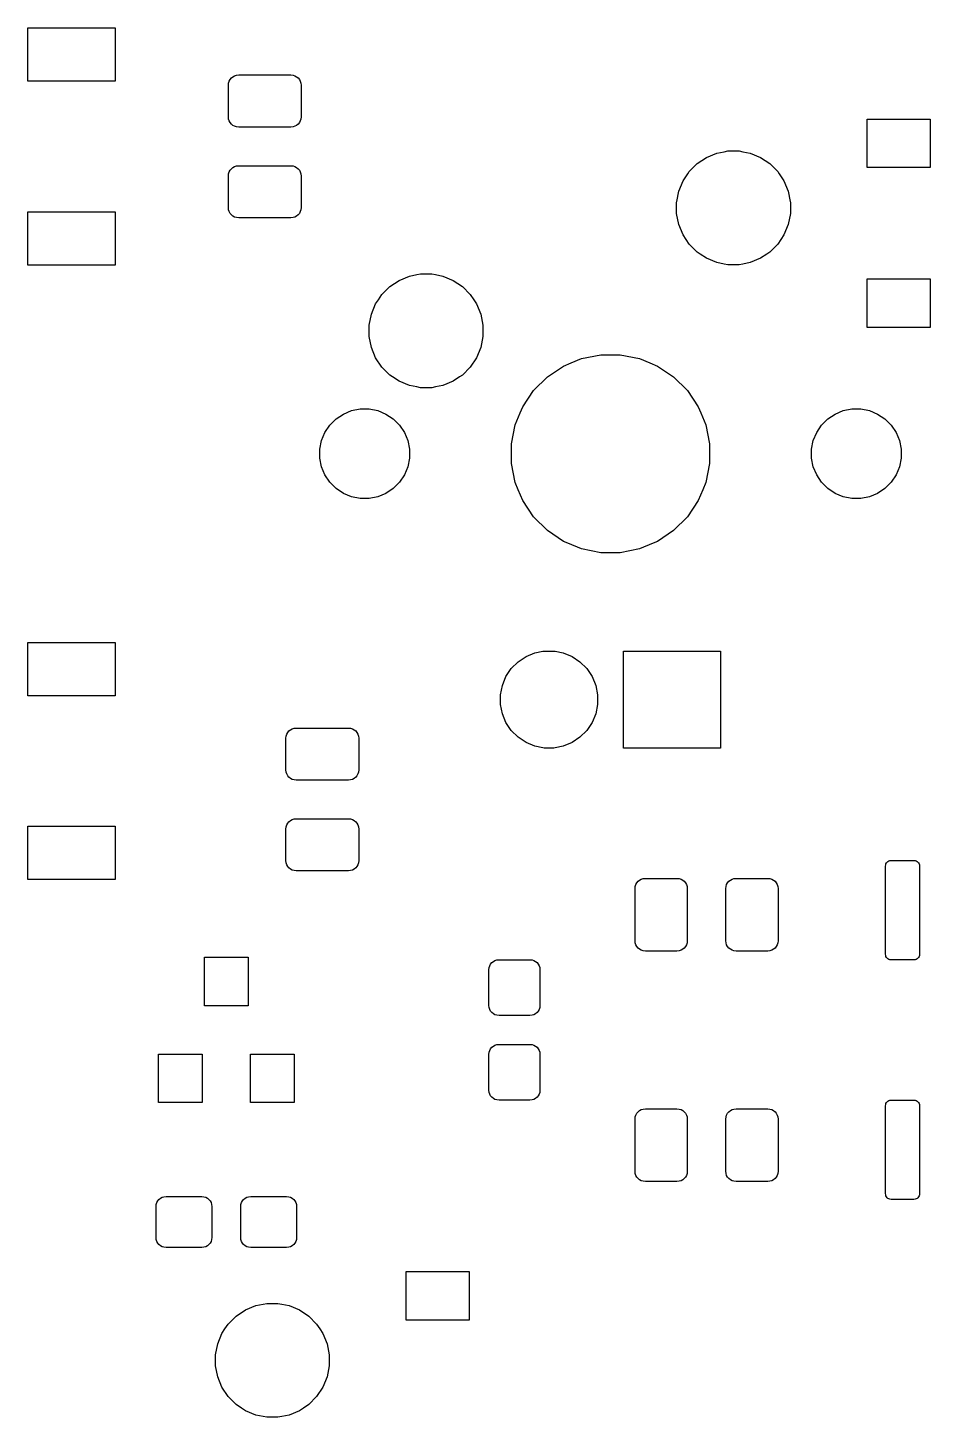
# Model space of a CAD drawing. Extents: x -9 to 373, y -109 to 9.
# Drawn here: x 97.5 to 116.14, y -19.91 to 8.8 of the extents above; entities that cross this region are included whole.
import ezdxf

# ---------------------------------------------------------------- set-up
doc = ezdxf.new("R2010")
doc.units = 0
doc.layers.add('BLACK', color=7, linetype='CONTINUOUS')

msp = doc.modelspace()

# ---------------------------------------------------------------- linework, layer by layer
at = {"layer": 'BLACK', "linetype": 'CONTINUOUS'}
for p, q in [((97.499, 7.699), (97.499, 8.801)), ((97.499, 8.801), (99.301, 8.801)), ((99.301, 8.801), (99.301, 7.699)), ((101.678, 7.73378), (101.704, 7.76502)), ((101.704, 7.76502), (101.735, 7.79065)), ((101.735, 7.79065), (101.771, 7.8097)), ((101.771, 7.8097), (101.809, 7.82143)), ((101.809, 7.82143), (101.856, 7.826)), ((101.856, 7.826), (102.932, 7.826)), ((102.932, 7.826), (102.978, 7.82143)), ((102.978, 7.82143), (103.017, 7.8097)), ((103.017, 7.8097), (103.053, 7.79065)), ((103.053, 7.79065), (103.084, 7.76502)), ((103.084, 7.76502), (103.109, 7.73378)), ((99.301, 7.699), (97.499, 7.699)), ((101.643, 7.61311), (101.647, 7.65947)), ((101.643, 6.96189), (101.643, 7.61311)), ((101.647, 7.65947), (101.659, 7.69814)), ((101.659, 7.69814), (101.678, 7.73378)), ((103.109, 7.73378), (103.128, 7.69814)), ((103.128, 7.69814), (103.14, 7.65947)), ((103.14, 7.65947), (103.145, 7.61311)), ((103.145, 7.61311), (103.145, 6.96189)), ((101.647, 6.91553), (101.643, 6.96189)), ((101.659, 6.87686), (101.647, 6.91553)), ((103.14, 6.91553), (103.128, 6.87686)), ((103.145, 6.96189), (103.14, 6.91553)), ((114.84, 5.9115), (114.84, 6.9135)), ((114.84, 6.9135), (116.142, 6.9135)), ((116.142, 6.9135), (116.142, 5.9115)), ((101.678, 6.84122), (101.659, 6.87686)), ((101.704, 6.80998), (101.678, 6.84122)), ((101.735, 6.78435), (101.704, 6.80998)), ((101.771, 6.7653), (101.735, 6.78435)), ((101.809, 6.75357), (101.771, 6.7653)), ((101.856, 6.749), (101.809, 6.75357)), ((102.932, 6.749), (101.856, 6.749)), ((102.978, 6.75357), (102.932, 6.749)), ((103.017, 6.7653), (102.978, 6.75357)), ((103.053, 6.78435), (103.017, 6.7653)), ((103.084, 6.80998), (103.053, 6.78435)), ((103.109, 6.84122), (103.084, 6.80998)), ((103.128, 6.87686), (103.109, 6.84122)), ((111.328, 5.99346), (111.52, 6.12216)), ((111.52, 6.12216), (111.734, 6.21081)), ((111.52, 6.12216), (111.52, 6.12216)), ((111.734, 6.21081), (111.886, 6.24094)), ((111.886, 6.24094), (111.962, 6.256)), ((111.962, 6.256), (112.193, 6.256)), ((112.193, 6.256), (112.269, 6.24094)), ((112.269, 6.24094), (112.421, 6.21081)), ((112.421, 6.21081), (112.635, 6.12216)), ((112.635, 6.12216), (112.635, 6.12216)), ((112.635, 6.12216), (112.827, 5.99346)), ((101.643, 5.73811), (101.647, 5.78447)), ((101.647, 5.78447), (101.659, 5.82314)), ((101.659, 5.82314), (101.678, 5.85878)), ((101.678, 5.85878), (101.704, 5.89002)), ((101.704, 5.89002), (101.735, 5.91565)), ((101.735, 5.91565), (101.771, 5.9347)), ((101.771, 5.9347), (101.809, 5.94644)), ((101.809, 5.94644), (101.856, 5.951)), ((101.856, 5.951), (102.932, 5.951)), ((102.932, 5.951), (102.978, 5.94644)), ((102.978, 5.94644), (103.017, 5.9347)), ((103.017, 5.9347), (103.053, 5.91565)), ((103.053, 5.91565), (103.084, 5.89002)), ((103.084, 5.89002), (103.109, 5.85878)), ((103.109, 5.85878), (103.128, 5.82314)), ((103.128, 5.82314), (103.14, 5.78447)), ((103.14, 5.78447), (103.145, 5.73811)), ((111.035, 5.63704), (111.134, 5.78479)), ((111.134, 5.78479), (111.164, 5.82965)), ((111.164, 5.82965), (111.328, 5.99346)), ((112.827, 5.99346), (112.991, 5.82965)), ((112.991, 5.82965), (113.021, 5.78479)), ((113.021, 5.78479), (113.12, 5.63704)), ((116.142, 5.9115), (114.84, 5.9115)), ((101.643, 5.08689), (101.643, 5.73811)), ((103.145, 5.73811), (103.145, 5.08689)), ((110.947, 5.42303), (111.035, 5.63704)), ((113.12, 5.63704), (113.208, 5.42303)), ((110.901, 5.19583), (110.905, 5.21297)), ((110.901, 4.96417), (110.901, 5.19583)), ((110.905, 5.21297), (110.947, 5.42302)), ((110.947, 5.42302), (110.947, 5.42303)), ((113.208, 5.42303), (113.208, 5.42302)), ((113.208, 5.42302), (113.25, 5.21297)), ((113.25, 5.21297), (113.253, 5.19583)), ((113.253, 5.19583), (113.253, 4.96417)), ((97.499, 3.899), (97.499, 5.001)), ((97.499, 5.001), (99.301, 5.001)), ((99.301, 5.001), (99.301, 3.899)), ((101.647, 5.04053), (101.643, 5.08689)), ((101.659, 5.00186), (101.647, 5.04053)), ((101.678, 4.96622), (101.659, 5.00186)), ((101.704, 4.93498), (101.678, 4.96622)), ((101.735, 4.90935), (101.704, 4.93498)), ((101.771, 4.8903), (101.735, 4.90935)), ((101.809, 4.87857), (101.771, 4.8903)), ((103.017, 4.8903), (102.978, 4.87857)), ((103.053, 4.90935), (103.017, 4.8903)), ((103.084, 4.93498), (103.053, 4.90935)), ((103.109, 4.96622), (103.084, 4.93498)), ((103.128, 5.00186), (103.109, 4.96622)), ((103.14, 5.04053), (103.128, 5.00186)), ((103.145, 5.08689), (103.14, 5.04053)), ((110.947, 4.73697), (110.901, 4.96417)), ((113.253, 4.96417), (113.208, 4.73697)), ((101.856, 4.874), (101.809, 4.87857)), ((102.932, 4.874), (101.856, 4.874)), ((102.978, 4.87857), (102.932, 4.874)), ((111.035, 4.52295), (110.947, 4.73697)), ((113.208, 4.73697), (113.12, 4.52295)), ((111.164, 4.33035), (111.035, 4.52295)), ((111.035, 4.52295), (111.035, 4.52295)), ((111.328, 4.16654), (111.164, 4.33035)), ((112.991, 4.33035), (112.827, 4.16654)), ((113.12, 4.52295), (112.991, 4.33035)), ((113.12, 4.52295), (113.12, 4.52295)), ((111.388, 4.12626), (111.328, 4.16654)), ((111.52, 4.03784), (111.388, 4.12626)), ((111.734, 3.94919), (111.52, 4.03784)), ((112.635, 4.03784), (112.421, 3.94919)), ((112.767, 4.12626), (112.635, 4.03784)), ((112.827, 4.16654), (112.767, 4.12626)), ((99.301, 3.899), (97.499, 3.899)), ((111.883, 3.91973), (111.734, 3.94919)), ((111.962, 3.904), (111.883, 3.91973)), ((112.193, 3.904), (111.962, 3.904)), ((112.272, 3.91973), (112.193, 3.904)), ((112.421, 3.94919), (112.272, 3.91973)), ((104.814, 3.28965), (104.978, 3.45346)), ((104.978, 3.45346), (105.17, 3.58216)), ((105.17, 3.58216), (105.384, 3.67081)), ((105.17, 3.58216), (105.17, 3.58216)), ((105.384, 3.67081), (105.536, 3.70094)), ((105.536, 3.70094), (105.612, 3.716)), ((105.612, 3.716), (105.843, 3.716)), ((105.843, 3.716), (105.919, 3.70094)), ((105.919, 3.70094), (106.071, 3.67081)), ((106.071, 3.67081), (106.285, 3.58216)), ((106.285, 3.58216), (106.285, 3.58216)), ((106.285, 3.58216), (106.477, 3.45346)), ((106.477, 3.45346), (106.641, 3.28965)), ((114.84, 2.6115), (114.84, 3.6135)), ((114.84, 3.6135), (116.142, 3.6135)), ((116.142, 3.6135), (116.142, 2.6115)), ((104.685, 3.09705), (104.742, 3.1823)), ((104.742, 3.1823), (104.814, 3.28965)), ((106.641, 3.28965), (106.713, 3.1823)), ((106.713, 3.1823), (106.77, 3.09705)), ((104.551, 2.65583), (104.597, 2.88303)), ((104.597, 2.88303), (104.685, 3.09705)), ((106.77, 3.09705), (106.858, 2.88303)), ((106.858, 2.88303), (106.903, 2.65583)), ((104.551, 2.42417), (104.551, 2.65583)), ((106.903, 2.65583), (106.903, 2.42417)), ((116.142, 2.6115), (114.84, 2.6115)), ((104.597, 2.19697), (104.551, 2.42417)), ((106.903, 2.42417), (106.858, 2.19697)), ((104.685, 1.98295), (104.597, 2.19697)), ((106.858, 2.19697), (106.77, 1.98295)), ((108.941, 1.96632), (109.336, 2.0449)), ((109.336, 2.0449), (109.739, 2.0449)), ((109.739, 2.0449), (110.134, 1.96632)), ((104.814, 1.79035), (104.685, 1.98295)), ((104.685, 1.98295), (104.685, 1.98295)), ((104.978, 1.62654), (104.814, 1.79035)), ((106.641, 1.79035), (106.477, 1.62654)), ((106.77, 1.98295), (106.641, 1.79035)), ((106.77, 1.98295), (106.77, 1.98295)), ((108.234, 1.58838), (108.569, 1.81217)), ((108.569, 1.81217), (108.723, 1.87602)), ((108.723, 1.87602), (108.941, 1.96632)), ((110.134, 1.96632), (110.352, 1.87602)), ((110.352, 1.87602), (110.506, 1.81217)), ((110.506, 1.81217), (110.841, 1.58838)), ((105.035, 1.58838), (104.978, 1.62654)), ((105.17, 1.49784), (105.035, 1.58838)), ((105.384, 1.40919), (105.17, 1.49784)), ((106.285, 1.49784), (106.071, 1.40919)), ((106.42, 1.58838), (106.285, 1.49784)), ((106.477, 1.62654), (106.42, 1.58838)), ((107.949, 1.30355), (108.234, 1.58838)), ((110.841, 1.58838), (111.126, 1.30355)), ((105.536, 1.37906), (105.384, 1.40919)), ((105.612, 1.364), (105.536, 1.37906)), ((105.843, 1.364), (105.612, 1.364)), ((105.919, 1.37906), (105.843, 1.364)), ((106.071, 1.40919), (105.919, 1.37906)), ((107.725, 0.96862), (107.949, 1.30355)), ((111.126, 1.30355), (111.35, 0.96862)), ((104.019, 0.82061), (104.187, 0.89041)), ((104.187, 0.89041), (104.366, 0.926)), ((104.366, 0.926), (104.549, 0.926)), ((104.549, 0.926), (104.728, 0.89041)), ((104.728, 0.89041), (104.896, 0.82061)), ((107.673, 0.84277), (107.725, 0.96862)), ((111.35, 0.96862), (111.402, 0.84277)), ((114.179, 0.82061), (114.347, 0.89041)), ((114.347, 0.89041), (114.526, 0.926)), ((114.526, 0.926), (114.709, 0.926)), ((114.709, 0.926), (114.888, 0.89041)), ((114.888, 0.89041), (115.056, 0.82061)), ((103.637, 0.43863), (103.738, 0.59029)), ((103.738, 0.59029), (103.867, 0.71927)), ((103.867, 0.71927), (104.019, 0.82061)), ((104.896, 0.82061), (105.048, 0.71927)), ((105.048, 0.71927), (105.177, 0.59029)), ((105.177, 0.59029), (105.278, 0.43863)), ((107.493, 0.20141), (107.571, 0.59647)), ((107.571, 0.59647), (107.673, 0.84277)), ((111.402, 0.84277), (111.504, 0.59647)), ((111.504, 0.59647), (111.582, 0.20141)), ((113.797, 0.43863), (113.898, 0.59029)), ((113.898, 0.59029), (114.027, 0.71927)), ((114.027, 0.71927), (114.179, 0.82061)), ((115.056, 0.82061), (115.208, 0.71927)), ((115.208, 0.71927), (115.337, 0.59029)), ((115.337, 0.59029), (115.438, 0.43863)), ((103.567, 0.2701), (103.637, 0.43863)), ((105.278, 0.43863), (105.348, 0.2701)), ((113.727, 0.2701), (113.797, 0.43863)), ((115.438, 0.43863), (115.508, 0.2701)), ((103.531, 0.0912), (103.567, 0.2701)), ((103.531, -0.0912), (103.531, 0.0912)), ((105.348, 0.2701), (105.383, 0.0912)), ((105.383, 0.0912), (105.383, -0.0912)), ((107.493, -0.20141), (107.493, 0.20141)), ((111.582, 0.20141), (111.582, -0.20141)), ((113.691, 0.0912), (113.727, 0.2701)), ((113.691, -0.0912), (113.691, 0.0912)), ((115.508, 0.2701), (115.543, 0.0912)), ((115.543, 0.0912), (115.543, -0.0912)), ((103.567, -0.2701), (103.531, -0.0912)), ((103.637, -0.43863), (103.567, -0.2701)), ((105.348, -0.2701), (105.278, -0.43863)), ((105.383, -0.0912), (105.348, -0.2701)), ((107.571, -0.59647), (107.493, -0.20141)), ((111.582, -0.20141), (111.504, -0.59647)), ((113.727, -0.2701), (113.691, -0.0912)), ((113.797, -0.43863), (113.727, -0.2701)), ((115.508, -0.2701), (115.438, -0.43863)), ((115.543, -0.0912), (115.508, -0.2701)), ((103.738, -0.59029), (103.637, -0.43863)), ((105.278, -0.43863), (105.177, -0.59029)), ((113.898, -0.59029), (113.797, -0.43863)), ((115.438, -0.43863), (115.337, -0.59029)), ((103.867, -0.71927), (103.738, -0.59029)), ((104.019, -0.82061), (103.867, -0.71927)), ((104.187, -0.89041), (104.019, -0.82061)), ((104.896, -0.82061), (104.728, -0.89041)), ((105.048, -0.71927), (104.896, -0.82061)), ((105.177, -0.59029), (105.048, -0.71927)), ((107.633, -0.74583), (107.571, -0.59647)), ((107.725, -0.96862), (107.633, -0.74583)), ((111.442, -0.74583), (111.35, -0.96862)), ((111.504, -0.59647), (111.442, -0.74583)), ((114.027, -0.71927), (113.898, -0.59029)), ((114.179, -0.82061), (114.027, -0.71927)), ((114.347, -0.89041), (114.179, -0.82061)), ((115.056, -0.82061), (114.888, -0.89041)), ((115.208, -0.71927), (115.056, -0.82061)), ((115.337, -0.59029), (115.208, -0.71927)), ((104.366, -0.926), (104.187, -0.89041)), ((104.549, -0.926), (104.366, -0.926)), ((104.728, -0.89041), (104.549, -0.926)), ((107.949, -1.30355), (107.725, -0.96862)), ((111.35, -0.96862), (111.126, -1.30355)), ((114.526, -0.926), (114.347, -0.89041)), ((114.709, -0.926), (114.526, -0.926)), ((114.888, -0.89041), (114.709, -0.926)), ((108.234, -1.58838), (107.949, -1.30355)), ((111.126, -1.30355), (110.841, -1.58838)), ((108.569, -1.81217), (108.234, -1.58838)), ((110.841, -1.58838), (110.506, -1.81217)), ((108.659, -1.8494), (108.569, -1.81217)), ((108.941, -1.96632), (108.659, -1.8494)), ((109.336, -2.0449), (108.941, -1.96632)), ((110.134, -1.96632), (109.739, -2.0449)), ((110.416, -1.8494), (110.134, -1.96632)), ((110.506, -1.81217), (110.416, -1.8494)), ((109.739, -2.0449), (109.336, -2.0449)), ((97.499, -5.001), (97.499, -3.899)), ((97.499, -3.899), (99.301, -3.899)), ((99.301, -3.899), (99.301, -5.001)), ((107.488, -4.44031), (107.628, -4.30053)), ((107.628, -4.30053), (107.792, -4.19071)), ((107.792, -4.19071), (107.975, -4.11506)), ((107.975, -4.11506), (108.141, -4.08199)), ((108.141, -4.08199), (108.169, -4.0765)), ((108.169, -4.0765), (108.366, -4.0765)), ((108.366, -4.0765), (108.394, -4.08199)), ((108.394, -4.08199), (108.56, -4.11506)), ((108.56, -4.11506), (108.743, -4.19071)), ((108.743, -4.19071), (108.907, -4.30053)), ((108.907, -4.30053), (109.047, -4.44031)), ((109.804, -6.0835), (109.804, -4.0765)), ((109.804, -4.0765), (111.811, -4.0765)), ((111.811, -4.0765), (111.811, -6.0835)), ((107.378, -4.60466), (107.488, -4.44031)), ((109.047, -4.44031), (109.157, -4.60466)), ((107.264, -4.98116), (107.303, -4.78729)), ((107.303, -4.78729), (107.378, -4.60466)), ((109.157, -4.60466), (109.232, -4.78729)), ((109.232, -4.78729), (109.271, -4.98116)), ((99.301, -5.001), (97.499, -5.001)), ((107.264, -5.17884), (107.264, -4.98116)), ((109.271, -4.98116), (109.271, -5.17884)), ((107.303, -5.37271), (107.264, -5.17884)), ((107.378, -5.55534), (107.303, -5.37271)), ((109.232, -5.37271), (109.157, -5.55534)), ((109.271, -5.17884), (109.232, -5.37271)), ((102.869, -5.75997), (102.894, -5.72873)), ((102.894, -5.72873), (102.926, -5.7031)), ((102.926, -5.7031), (102.961, -5.68405)), ((102.961, -5.68405), (103, -5.67231)), ((103, -5.67231), (103.046, -5.66775)), ((103.046, -5.66775), (104.122, -5.66775)), ((104.122, -5.66775), (104.169, -5.67231)), ((104.169, -5.67231), (104.208, -5.68405)), ((104.208, -5.68405), (104.243, -5.7031)), ((104.243, -5.7031), (104.274, -5.72873)), ((104.274, -5.72873), (104.3, -5.75997)), ((107.488, -5.71969), (107.378, -5.55534)), ((107.628, -5.85947), (107.488, -5.71969)), ((109.047, -5.71969), (108.907, -5.85947)), ((109.157, -5.55534), (109.047, -5.71969)), ((102.833, -5.88064), (102.838, -5.83428)), ((102.833, -6.53186), (102.833, -5.88064)), ((102.838, -5.83428), (102.85, -5.79561)), ((102.85, -5.79561), (102.869, -5.75997)), ((104.3, -5.75997), (104.319, -5.79561)), ((104.319, -5.79561), (104.331, -5.83428)), ((104.331, -5.83428), (104.335, -5.88064)), ((104.335, -5.88064), (104.335, -6.53186)), ((107.792, -5.96929), (107.628, -5.85947)), ((107.975, -6.04494), (107.792, -5.96929)), ((108.743, -5.96929), (108.56, -6.04494)), ((108.907, -5.85947), (108.743, -5.96929)), ((108.141, -6.07801), (107.975, -6.04494)), ((108.169, -6.0835), (108.141, -6.07801)), ((108.366, -6.0835), (108.169, -6.0835)), ((108.394, -6.07801), (108.366, -6.0835)), ((108.56, -6.04494), (108.394, -6.07801)), ((111.811, -6.0835), (109.804, -6.0835)), ((102.838, -6.57822), (102.833, -6.53186)), ((102.85, -6.61689), (102.838, -6.57822)), ((104.331, -6.57822), (104.319, -6.61689)), ((104.335, -6.53186), (104.331, -6.57822)), ((102.869, -6.65253), (102.85, -6.61689)), ((102.894, -6.68377), (102.869, -6.65253)), ((102.926, -6.7094), (102.894, -6.68377)), ((102.961, -6.72845), (102.926, -6.7094)), ((103, -6.74018), (102.961, -6.72845)), ((103.046, -6.74475), (103, -6.74018)), ((104.122, -6.74475), (103.046, -6.74475)), ((104.169, -6.74018), (104.122, -6.74475)), ((104.208, -6.72845), (104.169, -6.74018)), ((104.243, -6.7094), (104.208, -6.72845)), ((104.274, -6.68377), (104.243, -6.7094)), ((104.3, -6.65253), (104.274, -6.68377)), ((104.319, -6.61689), (104.3, -6.65253)), ((97.499, -8.801), (97.499, -7.699)), ((97.499, -7.699), (99.301, -7.699)), ((99.301, -7.699), (99.301, -8.801)), ((102.833, -7.75564), (102.838, -7.70928)), ((102.838, -7.70928), (102.85, -7.67061)), ((102.85, -7.67061), (102.869, -7.63497)), ((102.869, -7.63497), (102.894, -7.60373)), ((102.894, -7.60373), (102.926, -7.5781)), ((102.926, -7.5781), (102.961, -7.55905)), ((102.961, -7.55905), (103, -7.54731)), ((103, -7.54731), (103.046, -7.54275)), ((103.046, -7.54275), (104.122, -7.54275)), ((104.122, -7.54275), (104.169, -7.54731)), ((104.169, -7.54731), (104.208, -7.55905)), ((104.208, -7.55905), (104.243, -7.5781)), ((104.243, -7.5781), (104.274, -7.60373)), ((104.274, -7.60373), (104.3, -7.63497)), ((104.3, -7.63497), (104.319, -7.67061)), ((104.319, -7.67061), (104.331, -7.70928)), ((104.331, -7.70928), (104.335, -7.75564)), ((102.833, -8.40686), (102.833, -7.75564)), ((104.335, -7.75564), (104.335, -8.40686)), ((102.838, -8.45322), (102.833, -8.40686)), ((102.85, -8.49189), (102.838, -8.45322)), ((102.869, -8.52753), (102.85, -8.49189)), ((102.894, -8.55877), (102.869, -8.52753)), ((102.926, -8.5844), (102.894, -8.55877)), ((102.961, -8.60345), (102.926, -8.5844)), ((103, -8.61519), (102.961, -8.60345)), ((104.208, -8.60345), (104.169, -8.61519)), ((104.243, -8.5844), (104.208, -8.60345)), ((104.274, -8.55877), (104.243, -8.5844)), ((104.3, -8.52753), (104.274, -8.55877)), ((104.319, -8.49189), (104.3, -8.52753)), ((104.331, -8.45322), (104.319, -8.49189)), ((104.335, -8.40686), (104.331, -8.45322)), ((115.219, -8.52439), (115.222, -8.49632)), ((115.219, -10.3381), (115.219, -8.52439)), ((115.222, -8.49632), (115.228, -8.47524)), ((115.228, -8.47524), (115.239, -8.4558)), ((115.239, -8.4558), (115.253, -8.43877)), ((115.253, -8.43877), (115.27, -8.4248)), ((115.27, -8.4248), (115.289, -8.41441)), ((115.289, -8.41441), (115.31, -8.40801)), ((115.31, -8.40801), (115.338, -8.40525)), ((115.338, -8.40525), (115.802, -8.40525)), ((115.802, -8.40525), (115.83, -8.40801)), ((115.83, -8.40801), (115.851, -8.41441)), ((115.851, -8.41441), (115.87, -8.4248)), ((115.87, -8.4248), (115.887, -8.43877)), ((115.887, -8.43877), (115.901, -8.4558)), ((115.901, -8.4558), (115.912, -8.47524)), ((115.912, -8.47524), (115.918, -8.49632)), ((115.918, -8.49632), (115.921, -8.52439)), ((115.921, -8.52439), (115.921, -10.3381)), ((99.301, -8.801), (97.499, -8.801)), ((103.046, -8.61975), (103, -8.61519)), ((104.122, -8.61975), (103.046, -8.61975)), ((104.169, -8.61519), (104.122, -8.61975)), ((110.062, -8.90186), (110.081, -8.86622)), ((110.081, -8.86622), (110.107, -8.83498)), ((110.107, -8.83498), (110.138, -8.80935)), ((110.138, -8.80935), (110.174, -8.7903)), ((110.174, -8.7903), (110.212, -8.77857)), ((110.212, -8.77857), (110.259, -8.774)), ((110.259, -8.774), (110.91, -8.774)), ((110.91, -8.774), (110.956, -8.77857)), ((110.956, -8.77857), (110.995, -8.7903)), ((110.995, -8.7903), (111.031, -8.80935)), ((111.031, -8.80935), (111.062, -8.83498)), ((111.062, -8.83498), (111.088, -8.86622)), ((111.088, -8.86622), (111.107, -8.90186)), ((111.937, -8.90186), (111.956, -8.86622)), ((111.956, -8.86622), (111.982, -8.83498)), ((111.982, -8.83498), (112.013, -8.80935)), ((112.013, -8.80935), (112.049, -8.7903)), ((112.049, -8.7903), (112.087, -8.77857)), ((112.087, -8.77857), (112.134, -8.774)), ((112.134, -8.774), (112.785, -8.774)), ((112.785, -8.774), (112.831, -8.77857)), ((112.831, -8.77857), (112.87, -8.7903)), ((112.87, -8.7903), (112.906, -8.80935)), ((112.906, -8.80935), (112.937, -8.83498)), ((112.937, -8.83498), (112.963, -8.86622)), ((112.963, -8.86622), (112.982, -8.90186)), ((110.046, -8.98689), (110.05, -8.94053)), ((110.046, -10.0631), (110.046, -8.98689)), ((110.05, -8.94053), (110.062, -8.90186)), ((111.107, -8.90186), (111.118, -8.94053)), ((111.118, -8.94053), (111.123, -8.98689)), ((111.123, -8.98689), (111.123, -10.0631)), ((111.921, -8.98689), (111.925, -8.94053)), ((111.921, -10.0631), (111.921, -8.98689)), ((111.925, -8.94053), (111.937, -8.90186)), ((112.982, -8.90186), (112.993, -8.94053)), ((112.993, -8.94053), (112.998, -8.98689)), ((112.998, -8.98689), (112.998, -10.0631)), ((110.05, -10.1095), (110.046, -10.0631)), ((110.062, -10.1481), (110.05, -10.1095)), ((110.081, -10.1838), (110.062, -10.1481)), ((110.107, -10.215), (110.081, -10.1838)), ((110.138, -10.2407), (110.107, -10.215)), ((110.174, -10.2597), (110.138, -10.2407)), ((110.212, -10.2714), (110.174, -10.2597)), ((110.259, -10.276), (110.212, -10.2714)), ((110.91, -10.276), (110.259, -10.276)), ((110.956, -10.2714), (110.91, -10.276)), ((110.995, -10.2597), (110.956, -10.2714)), ((111.031, -10.2407), (110.995, -10.2597)), ((111.062, -10.215), (111.031, -10.2407)), ((111.088, -10.1838), (111.062, -10.215)), ((111.107, -10.1481), (111.088, -10.1838)), ((111.118, -10.1095), (111.107, -10.1481)), ((111.123, -10.0631), (111.118, -10.1095)), ((111.925, -10.1095), (111.921, -10.0631)), ((111.937, -10.1481), (111.925, -10.1095)), ((111.956, -10.1838), (111.937, -10.1481)), ((111.982, -10.215), (111.956, -10.1838)), ((112.013, -10.2407), (111.982, -10.215)), ((112.049, -10.2597), (112.013, -10.2407)), ((112.087, -10.2714), (112.049, -10.2597)), ((112.134, -10.276), (112.087, -10.2714)), ((112.785, -10.276), (112.134, -10.276)), ((112.831, -10.2714), (112.785, -10.276)), ((112.87, -10.2597), (112.831, -10.2714)), ((112.906, -10.2407), (112.87, -10.2597)), ((112.937, -10.215), (112.906, -10.2407)), ((112.963, -10.1838), (112.937, -10.215)), ((112.982, -10.1481), (112.963, -10.1838)), ((112.993, -10.1095), (112.982, -10.1481)), ((112.998, -10.0631), (112.993, -10.1095)), ((101.149, -11.4072), (101.149, -10.4052)), ((101.149, -10.4052), (102.051, -10.4052)), ((102.051, -10.4052), (102.051, -11.4072)), ((107.027, -10.6619), (107.032, -10.6168)), ((107.032, -10.6168), (107.043, -10.5793)), ((107.043, -10.5793), (107.061, -10.5447)), ((107.061, -10.5447), (107.086, -10.5144)), ((107.086, -10.5144), (107.117, -10.4895)), ((107.117, -10.4895), (107.151, -10.4711)), ((107.151, -10.4711), (107.189, -10.4597)), ((107.189, -10.4597), (107.234, -10.4552)), ((107.234, -10.4552), (107.872, -10.4552)), ((107.872, -10.4552), (107.918, -10.4597)), ((107.918, -10.4597), (107.955, -10.4711)), ((107.955, -10.4711), (107.99, -10.4895)), ((107.99, -10.4895), (108.02, -10.5144)), ((108.02, -10.5144), (108.045, -10.5447)), ((108.045, -10.5447), (108.063, -10.5793)), ((108.063, -10.5793), (108.075, -10.6168)), ((108.075, -10.6168), (108.079, -10.6619)), ((115.222, -10.3662), (115.219, -10.3381)), ((115.228, -10.3873), (115.222, -10.3662)), ((115.239, -10.4067), (115.228, -10.3873)), ((115.253, -10.4237), (115.239, -10.4067)), ((115.27, -10.4377), (115.253, -10.4237)), ((115.289, -10.4481), (115.27, -10.4377)), ((115.31, -10.4545), (115.289, -10.4481)), ((115.338, -10.4573), (115.31, -10.4545)), ((115.802, -10.4573), (115.338, -10.4573)), ((115.83, -10.4545), (115.802, -10.4573)), ((115.851, -10.4481), (115.83, -10.4545)), ((115.87, -10.4377), (115.851, -10.4481)), ((115.887, -10.4237), (115.87, -10.4377)), ((115.901, -10.4067), (115.887, -10.4237)), ((115.912, -10.3873), (115.901, -10.4067)), ((115.918, -10.3662), (115.912, -10.3873)), ((115.921, -10.3381), (115.918, -10.3662)), ((107.027, -11.4006), (107.027, -10.6619)), ((108.079, -10.6619), (108.079, -11.4006)), ((102.051, -11.4072), (101.149, -11.4072)), ((107.032, -11.4457), (107.027, -11.4006)), ((107.043, -11.4832), (107.032, -11.4457)), ((107.061, -11.5178), (107.043, -11.4832)), ((108.063, -11.4832), (108.045, -11.5178)), ((108.075, -11.4457), (108.063, -11.4832)), ((108.079, -11.4006), (108.075, -11.4457)), ((107.086, -11.5481), (107.061, -11.5178)), ((107.117, -11.573), (107.086, -11.5481)), ((107.151, -11.5914), (107.117, -11.573)), ((107.189, -11.6028), (107.151, -11.5914)), ((107.234, -11.6072), (107.189, -11.6028)), ((107.872, -11.6072), (107.234, -11.6072)), ((107.918, -11.6028), (107.872, -11.6072)), ((107.955, -11.5914), (107.918, -11.6028)), ((107.99, -11.573), (107.955, -11.5914)), ((108.02, -11.5481), (107.99, -11.573)), ((108.045, -11.5178), (108.02, -11.5481)), ((107.032, -12.3668), (107.043, -12.3293)), ((107.043, -12.3293), (107.061, -12.2947)), ((107.061, -12.2947), (107.086, -12.2644)), ((107.086, -12.2644), (107.117, -12.2395)), ((107.117, -12.2395), (107.151, -12.2211)), ((107.151, -12.2211), (107.189, -12.2097)), ((107.189, -12.2097), (107.234, -12.2052)), ((107.234, -12.2052), (107.872, -12.2052)), ((107.872, -12.2052), (107.918, -12.2097)), ((107.918, -12.2097), (107.955, -12.2211)), ((107.955, -12.2211), (107.99, -12.2395)), ((107.99, -12.2395), (108.02, -12.2644)), ((108.02, -12.2644), (108.045, -12.2947)), ((108.045, -12.2947), (108.063, -12.3293)), ((108.063, -12.3293), (108.075, -12.3668)), ((100.199, -13.4072), (100.199, -12.4052)), ((100.199, -12.4052), (101.101, -12.4052)), ((101.101, -12.4052), (101.101, -13.4072)), ((102.099, -13.4072), (102.099, -12.4052)), ((102.099, -12.4052), (103.001, -12.4052)), ((103.001, -12.4052), (103.001, -13.4072)), ((107.027, -12.4119), (107.032, -12.3668)), ((107.027, -13.1506), (107.027, -12.4119)), ((108.075, -12.3668), (108.079, -12.4119)), ((108.079, -12.4119), (108.079, -13.1506)), ((107.032, -13.1957), (107.027, -13.1506)), ((107.043, -13.2332), (107.032, -13.1957)), ((108.075, -13.1957), (108.063, -13.2332)), ((108.079, -13.1506), (108.075, -13.1957)), ((101.101, -13.4072), (100.199, -13.4072)), ((103.001, -13.4072), (102.099, -13.4072)), ((107.061, -13.2678), (107.043, -13.2332)), ((107.086, -13.2981), (107.061, -13.2678)), ((107.117, -13.323), (107.086, -13.2981)), ((107.151, -13.3414), (107.117, -13.323)), ((107.189, -13.3528), (107.151, -13.3414)), ((107.234, -13.3572), (107.189, -13.3528)), ((107.872, -13.3572), (107.234, -13.3572)), ((107.918, -13.3528), (107.872, -13.3572)), ((107.955, -13.3414), (107.918, -13.3528)), ((107.99, -13.323), (107.955, -13.3414)), ((108.02, -13.2981), (107.99, -13.323)), ((108.045, -13.2678), (108.02, -13.2981)), ((108.063, -13.2332), (108.045, -13.2678)), ((115.219, -13.4744), (115.222, -13.4463)), ((115.219, -15.2881), (115.219, -13.4744)), ((115.222, -13.4463), (115.228, -13.4252)), ((115.228, -13.4252), (115.239, -13.4058)), ((115.239, -13.4058), (115.253, -13.3888)), ((115.253, -13.3888), (115.27, -13.3748)), ((115.27, -13.3748), (115.289, -13.3644)), ((115.289, -13.3644), (115.31, -13.358)), ((115.31, -13.358), (115.338, -13.3552)), ((115.338, -13.3552), (115.802, -13.3552)), ((115.802, -13.3552), (115.83, -13.358)), ((115.83, -13.358), (115.851, -13.3644)), ((115.851, -13.3644), (115.87, -13.3748)), ((115.87, -13.3748), (115.887, -13.3888)), ((115.887, -13.3888), (115.901, -13.4058)), ((115.901, -13.4058), (115.912, -13.4252)), ((115.912, -13.4252), (115.918, -13.4463)), ((115.918, -13.4463), (115.921, -13.4744)), ((115.921, -13.4744), (115.921, -15.2881)), ((110.046, -13.7494), (110.05, -13.703)), ((110.046, -14.8256), (110.046, -13.7494)), ((110.05, -13.703), (110.062, -13.6644)), ((110.062, -13.6644), (110.081, -13.6287)), ((110.081, -13.6287), (110.107, -13.5975)), ((110.107, -13.5975), (110.138, -13.5718)), ((110.138, -13.5718), (110.174, -13.5528)), ((110.174, -13.5528), (110.212, -13.5411)), ((110.212, -13.5411), (110.259, -13.5365)), ((110.259, -13.5365), (110.91, -13.5365)), ((110.91, -13.5365), (110.956, -13.5411)), ((110.956, -13.5411), (110.995, -13.5528)), ((110.995, -13.5528), (111.031, -13.5718)), ((111.031, -13.5718), (111.062, -13.5975)), ((111.062, -13.5975), (111.088, -13.6287)), ((111.088, -13.6287), (111.107, -13.6644)), ((111.107, -13.6644), (111.118, -13.703)), ((111.118, -13.703), (111.123, -13.7494)), ((111.123, -13.7494), (111.123, -14.8256)), ((111.921, -13.7494), (111.925, -13.703)), ((111.921, -14.8256), (111.921, -13.7494)), ((111.925, -13.703), (111.937, -13.6644)), ((111.937, -13.6644), (111.956, -13.6287)), ((111.956, -13.6287), (111.982, -13.5975)), ((111.982, -13.5975), (112.013, -13.5718)), ((112.013, -13.5718), (112.049, -13.5528)), ((112.049, -13.5528), (112.087, -13.5411)), ((112.087, -13.5411), (112.134, -13.5365)), ((112.134, -13.5365), (112.785, -13.5365)), ((112.785, -13.5365), (112.831, -13.5411)), ((112.831, -13.5411), (112.87, -13.5528)), ((112.87, -13.5528), (112.906, -13.5718)), ((112.906, -13.5718), (112.937, -13.5975)), ((112.937, -13.5975), (112.963, -13.6287)), ((112.963, -13.6287), (112.982, -13.6644)), ((112.982, -13.6644), (112.993, -13.703)), ((112.993, -13.703), (112.998, -13.7494)), ((112.998, -13.7494), (112.998, -14.8256)), ((110.05, -14.872), (110.046, -14.8256)), ((110.062, -14.9106), (110.05, -14.872)), ((110.081, -14.9463), (110.062, -14.9106)), ((111.107, -14.9106), (111.088, -14.9463)), ((111.118, -14.872), (111.107, -14.9106)), ((111.123, -14.8256), (111.118, -14.872)), ((111.925, -14.872), (111.921, -14.8256)), ((111.937, -14.9106), (111.925, -14.872)), ((111.956, -14.9463), (111.937, -14.9106)), ((112.982, -14.9106), (112.963, -14.9463)), ((112.993, -14.872), (112.982, -14.9106)), ((112.998, -14.8256), (112.993, -14.872)), ((110.107, -14.9775), (110.081, -14.9463)), ((110.138, -15.0032), (110.107, -14.9775)), ((110.174, -15.0222), (110.138, -15.0032)), ((110.212, -15.0339), (110.174, -15.0222)), ((110.259, -15.0385), (110.212, -15.0339)), ((110.91, -15.0385), (110.259, -15.0385)), ((110.956, -15.0339), (110.91, -15.0385)), ((110.995, -15.0222), (110.956, -15.0339)), ((111.031, -15.0032), (110.995, -15.0222)), ((111.062, -14.9775), (111.031, -15.0032)), ((111.088, -14.9463), (111.062, -14.9775)), ((111.982, -14.9775), (111.956, -14.9463)), ((112.013, -15.0032), (111.982, -14.9775)), ((112.049, -15.0222), (112.013, -15.0032)), ((112.087, -15.0339), (112.049, -15.0222)), ((112.134, -15.0385), (112.087, -15.0339)), ((112.785, -15.0385), (112.134, -15.0385)), ((112.831, -15.0339), (112.785, -15.0385)), ((112.87, -15.0222), (112.831, -15.0339)), ((112.906, -15.0032), (112.87, -15.0222)), ((112.937, -14.9775), (112.906, -15.0032)), ((112.963, -14.9463), (112.937, -14.9775)), ((100.153, -15.5105), (100.165, -15.473)), ((100.165, -15.473), (100.183, -15.4384)), ((100.183, -15.4384), (100.208, -15.4082)), ((100.208, -15.4082), (100.238, -15.3833)), ((100.238, -15.3833), (100.273, -15.3648)), ((100.273, -15.3648), (100.311, -15.3534)), ((100.311, -15.3534), (100.356, -15.349)), ((100.356, -15.349), (101.094, -15.349)), ((101.094, -15.349), (101.139, -15.3534)), ((101.139, -15.3534), (101.177, -15.3648)), ((101.177, -15.3648), (101.212, -15.3833)), ((101.212, -15.3833), (101.242, -15.4082)), ((101.242, -15.4082), (101.267, -15.4384)), ((101.267, -15.4384), (101.285, -15.473)), ((101.285, -15.473), (101.297, -15.5105)), ((101.903, -15.5105), (101.915, -15.473)), ((101.915, -15.473), (101.933, -15.4384)), ((101.933, -15.4384), (101.958, -15.4082)), ((101.958, -15.4082), (101.988, -15.3833)), ((101.988, -15.3833), (102.023, -15.3648)), ((102.023, -15.3648), (102.061, -15.3534)), ((102.061, -15.3534), (102.106, -15.349)), ((102.106, -15.349), (102.844, -15.349)), ((102.844, -15.349), (102.889, -15.3534)), ((102.889, -15.3534), (102.927, -15.3648)), ((102.927, -15.3648), (102.962, -15.3833)), ((102.962, -15.3833), (102.992, -15.4082)), ((102.992, -15.4082), (103.017, -15.4384)), ((103.017, -15.4384), (103.035, -15.473)), ((103.035, -15.473), (103.047, -15.5105)), ((115.222, -15.3162), (115.219, -15.2881)), ((115.228, -15.3373), (115.222, -15.3162)), ((115.239, -15.3567), (115.228, -15.3373)), ((115.253, -15.3737), (115.239, -15.3567)), ((115.27, -15.3877), (115.253, -15.3737)), ((115.289, -15.3981), (115.27, -15.3877)), ((115.31, -15.4045), (115.289, -15.3981)), ((115.338, -15.4072), (115.31, -15.4045)), ((115.802, -15.4072), (115.338, -15.4072)), ((115.83, -15.4045), (115.802, -15.4072)), ((115.851, -15.3981), (115.83, -15.4045)), ((115.87, -15.3877), (115.851, -15.3981)), ((115.887, -15.3737), (115.87, -15.3877)), ((115.901, -15.3567), (115.887, -15.3737)), ((115.912, -15.3373), (115.901, -15.3567)), ((115.918, -15.3162), (115.912, -15.3373)), ((115.921, -15.2881), (115.918, -15.3162)), ((100.149, -15.5556), (100.153, -15.5105)), ((100.149, -16.1944), (100.149, -15.5556)), ((101.297, -15.5105), (101.301, -15.5556)), ((101.301, -15.5556), (101.301, -16.1944)), ((101.899, -15.5556), (101.903, -15.5105)), ((101.899, -16.1944), (101.899, -15.5556)), ((103.047, -15.5105), (103.051, -15.5556)), ((103.051, -15.5556), (103.051, -16.1944)), ((100.153, -16.2395), (100.149, -16.1944)), ((100.165, -16.277), (100.153, -16.2395)), ((100.183, -16.3116), (100.165, -16.277)), ((100.208, -16.3418), (100.183, -16.3116)), ((100.238, -16.3667), (100.208, -16.3418)), ((101.242, -16.3418), (101.212, -16.3667)), ((101.267, -16.3116), (101.242, -16.3418)), ((101.285, -16.277), (101.267, -16.3116)), ((101.297, -16.2395), (101.285, -16.277)), ((101.301, -16.1944), (101.297, -16.2395)), ((101.903, -16.2395), (101.899, -16.1944)), ((101.915, -16.277), (101.903, -16.2395)), ((101.933, -16.3116), (101.915, -16.277)), ((101.958, -16.3418), (101.933, -16.3116)), ((101.988, -16.3667), (101.958, -16.3418)), ((102.992, -16.3418), (102.962, -16.3667)), ((103.017, -16.3116), (102.992, -16.3418)), ((103.035, -16.277), (103.017, -16.3116)), ((103.047, -16.2395), (103.035, -16.277)), ((103.051, -16.1944), (103.047, -16.2395)), ((100.273, -16.3852), (100.238, -16.3667)), ((100.311, -16.3966), (100.273, -16.3852)), ((100.356, -16.401), (100.311, -16.3966)), ((101.094, -16.401), (100.356, -16.401)), ((101.139, -16.3966), (101.094, -16.401)), ((101.177, -16.3852), (101.139, -16.3966)), ((101.212, -16.3667), (101.177, -16.3852)), ((102.023, -16.3852), (101.988, -16.3667)), ((102.061, -16.3966), (102.023, -16.3852)), ((102.106, -16.401), (102.061, -16.3966)), ((102.844, -16.401), (102.106, -16.401)), ((102.889, -16.3966), (102.844, -16.401)), ((102.927, -16.3852), (102.889, -16.3966)), ((102.962, -16.3667), (102.927, -16.3852)), ((105.315, -17.901), (105.315, -16.899)), ((105.315, -16.899), (106.617, -16.899)), ((106.617, -16.899), (106.617, -17.901)), ((101.803, -17.819), (101.995, -17.6903)), ((101.995, -17.6903), (102.209, -17.6017)), ((101.995, -17.6903), (101.995, -17.6903)), ((102.209, -17.6017), (102.361, -17.5716)), ((102.361, -17.5716), (102.437, -17.5565)), ((102.437, -17.5565), (102.668, -17.5565)), ((102.668, -17.5565), (102.744, -17.5716)), ((102.744, -17.5716), (102.896, -17.6017)), ((102.896, -17.6017), (103.11, -17.6903)), ((103.11, -17.6903), (103.11, -17.6903)), ((103.11, -17.6903), (103.302, -17.819)), ((101.51, -18.1755), (101.572, -18.0829)), ((101.572, -18.0829), (101.639, -17.9828)), ((101.639, -17.9828), (101.803, -17.819)), ((103.302, -17.819), (103.466, -17.9828)), ((103.466, -17.9828), (103.533, -18.0829)), ((103.533, -18.0829), (103.595, -18.1755)), ((106.617, -17.901), (105.315, -17.901)), ((101.422, -18.3895), (101.51, -18.1755)), ((103.595, -18.1755), (103.683, -18.3895)), ((101.376, -18.6167), (101.422, -18.3895)), ((101.376, -18.8483), (101.376, -18.6167)), ((103.683, -18.3895), (103.728, -18.6167)), ((103.728, -18.6167), (103.728, -18.8483)), ((101.422, -19.0755), (101.376, -18.8483)), ((103.728, -18.8483), (103.683, -19.0755)), ((101.51, -19.2895), (101.422, -19.0755)), ((103.683, -19.0755), (103.595, -19.2895)), ((101.639, -19.4822), (101.51, -19.2895)), ((101.51, -19.2895), (101.51, -19.2895)), ((101.803, -19.646), (101.639, -19.4822)), ((103.466, -19.4822), (103.302, -19.646)), ((103.595, -19.2895), (103.466, -19.4822)), ((103.595, -19.2895), (103.595, -19.2895)), ((101.912, -19.7191), (101.803, -19.646)), ((101.995, -19.7747), (101.912, -19.7191)), ((102.209, -19.8633), (101.995, -19.7747)), ((103.11, -19.7747), (102.896, -19.8633)), ((103.193, -19.7191), (103.11, -19.7747)), ((103.302, -19.646), (103.193, -19.7191)), ((102.361, -19.8934), (102.209, -19.8633)), ((102.437, -19.9085), (102.361, -19.8934)), ((102.668, -19.9085), (102.437, -19.9085)), ((102.744, -19.8934), (102.668, -19.9085)), ((102.896, -19.8633), (102.744, -19.8934))]:
    msp.add_line(p, q, dxfattribs=at)

doc.saveas('drawing.dxf')
